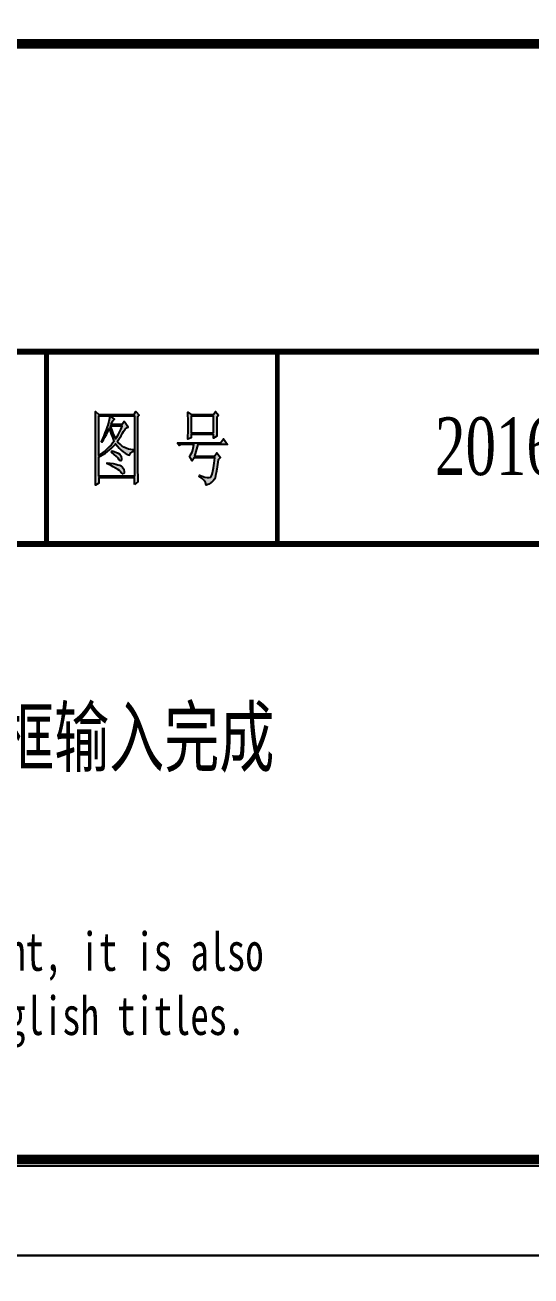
# Model space of a CAD drawing. Header units: inches. Extents: x 6 to 109360, y -14990 to 740552.
# Drawn here: x 12428 to 13744, y -11699 to -8447 of the extents above; entities that cross this region are included whole.
import ezdxf

# ---------------------------------------------------------------- set-up
doc = ezdxf.new("R2010")
doc.units = ezdxf.units.IN
doc.header["$MEASUREMENT"] = 0
for name, color, linetype in [('1', 7, 'Continuous'), ('TK', 7, 'Continuous'), ('图框', 4, 'Continuous')]:
    doc.layers.add(name, color=color, linetype=linetype)
doc.styles.get("Standard").update_dxf_attribs({"font": 'txt', "bigfont": 'gbcbig.shx'})
doc.styles.add('宋体', font='', dxfattribs={"width": 0.7})
doc.styles.get('宋体').set_extended_font_data('SimSun')
doc.dimstyles.new('Standard-yuanban', dxfattribs={"dimtxt": 800, "dimasz": 0.18, "dimexe": 0.18, "dimexo": 0.0625, "dimgap": 0.09, "dimtad": 0, "dimtih": 1, "dimtoh": 1, "dimdec": 4, "dimlfac": 0.02, "dimzin": 0, "dimdsep": 46, "dimtxsty": 'Standard', "dimcen": 0.09, "dimadec": 0, "dimazin": 0, "dimtfac": 1, "dimtdec": 4, "dimtofl": 0, "dimtmove": 0, "dimatfit": 3, "dimfxl": 1, "dimtolj": 1, "dimtzin": 0, "dimarcsym": 0})

# ---------------------------------------------------------------- blocks, each defined once
blk = doc.blocks.new('图签')
at = {"layer": '1'}
h = blk.add_hatch(color=7, dxfattribs=at)
h.paths.add_polyline_path([(-49.263, 35.751), (-49.263, 38.592), (-49.191, 38.692), (-49.353, 38.891), (-49.448, 38.739), (-51.278, 38.739), (-51.463, 38.891), (-51.459, 38.701), (-51.454, 38.521), (-51.454, 35.381), (-51.459, 35.206), (-51.463, 35.059), (-51.288, 35.158), (-51.288, 35.443), (-49.424, 35.443), (-49.424, 35.092), (-49.248, 35.225), (-49.258, 35.391), (-49.258, 35.566)])
h.paths.add_polyline_path([(-51.288, 36.524), (-51.169, 36.586), (-51.055, 36.652), (-50.942, 36.723), (-50.833, 36.804), (-50.728, 36.89), (-50.624, 36.984), (-50.519, 37.084), (-50.42, 37.188), (-50.406, 37.207), (-50.311, 37.089), (-50.216, 36.98), (-50.116, 36.88), (-50.012, 36.795), (-49.903, 36.719), (-49.784, 36.657), (-49.68, 36.61), (-49.628, 36.723), (-49.519, 36.804), (-49.471, 36.823), (-49.471, 36.89), (-49.614, 36.908), (-49.742, 36.937), (-49.865, 36.98), (-49.979, 37.037), (-50.083, 37.103), (-50.178, 37.188), (-50.268, 37.283), (-50.311, 37.34), (-50.211, 37.492), (-50.126, 37.629), (-50.05, 37.753), (-49.998, 37.843), (-49.903, 37.971), (-49.803, 38.056), (-49.761, 38.075), (-49.96, 38.374), (-50.064, 38.208), (-50.648, 38.208), (-50.581, 38.355), (-50.557, 38.393), (-50.463, 38.493), (-50.685, 38.659), (-49.424, 38.659), (-49.424, 35.523), (-51.288, 35.523)], flags=16)
h.paths.add_polyline_path([(-50.847, 36.159), (-50.847, 36.225), (-50.534, 36.178), (-50.401, 36.15), (-50.292, 36.121), (-50.197, 36.093), (-50.126, 36.059), (-50.059, 36.007), (-49.979, 35.889), (-49.96, 35.742), (-49.969, 35.685), (-50.021, 35.633), (-50.126, 35.723), (-50.145, 35.751), (-50.211, 35.813), (-50.301, 35.879), (-50.41, 35.946), (-50.534, 36.017), (-50.681, 36.088)], flags=0)
h.paths.add_polyline_path([(-51.288, 36.591), (-51.288, 38.659), (-50.709, 38.659), (-50.723, 38.535), (-50.761, 38.374), (-50.818, 38.18), (-50.847, 38.09), (-50.899, 37.933), (-50.961, 37.776), (-51.022, 37.625), (-51.089, 37.473), (-51.16, 37.326), (-51.127, 37.293), (-51.046, 37.416), (-50.965, 37.549), (-50.889, 37.686), (-50.814, 37.833), (-50.747, 37.985), (-50.728, 38.023), (-50.69, 37.871), (-50.638, 37.715), (-50.576, 37.558), (-50.51, 37.397), (-50.486, 37.34), (-50.562, 37.24), (-50.648, 37.141), (-50.742, 37.041), (-50.842, 36.942), (-50.951, 36.847), (-51.065, 36.757), (-51.188, 36.662)], flags=16)
h.paths.add_polyline_path([(-50.614, 36.776), (-50.6, 36.842), (-50.534, 36.823), (-50.391, 36.771), (-50.278, 36.723), (-50.192, 36.676), (-50.112, 36.572), (-50.102, 36.41), (-50.14, 36.301), (-50.216, 36.377), (-50.278, 36.453), (-50.363, 36.548), (-50.477, 36.652)], flags=0)
h.paths.add_polyline_path([(-50.406, 37.473), (-50.467, 37.582), (-50.534, 37.715), (-50.595, 37.871), (-50.662, 38.056), (-50.685, 38.123), (-50.064, 38.123), (-50.135, 37.957), (-50.211, 37.805), (-50.282, 37.667), (-50.358, 37.539)], flags=16)
h.paths.add_polyline_path([(-45.146, 38.009), (-45.146, 38.573), (-45.055, 38.692), (-45.217, 38.891), (-45.321, 38.725), (-46.474, 38.725), (-46.649, 38.858), (-46.644, 38.687), (-46.64, 38.512), (-46.64, 37.791), (-46.644, 37.615), (-46.649, 37.449), (-46.649, 37.44), (-46.474, 37.525), (-46.474, 37.691), (-45.312, 37.691), (-45.312, 37.506), (-45.136, 37.61), (-45.141, 37.705), (-45.141, 37.838)])
h.paths.add_polyline_path([(-46.474, 38.64), (-45.312, 38.64), (-45.312, 37.776), (-46.474, 37.776)], flags=16)
h.paths.add_polyline_path([(-46.137, 37.174), (-44.586, 37.174), (-44.795, 37.473), (-44.946, 37.259), (-47.199, 37.259), (-47.104, 37.127), (-47, 37.174), (-46.336, 37.174), (-46.374, 36.984), (-46.412, 36.823), (-46.431, 36.776), (-46.507, 36.629), (-46.568, 36.557), (-46.431, 36.325), (-46.322, 36.477), (-45.25, 36.477), (-45.283, 36.197), (-45.316, 35.965), (-45.349, 35.78), (-45.387, 35.633), (-45.425, 35.538), (-45.465, 35.479), (-45.544, 35.452), (-45.644, 35.452), (-45.762, 35.476), (-45.914, 35.523), (-46.042, 35.576), (-46.056, 35.509), (-45.914, 35.41), (-45.805, 35.305), (-45.734, 35.196), (-45.696, 35.082), (-45.696, 35.059), (-45.553, 35.116), (-45.449, 35.172), (-45.425, 35.191), (-45.33, 35.282), (-45.264, 35.376), (-45.236, 35.443), (-45.207, 35.552), (-45.174, 35.699), (-45.141, 35.893), (-45.108, 36.126), (-45.074, 36.377), (-44.961, 36.491), (-45.136, 36.742), (-45.264, 36.557), (-46.298, 36.557)])
for p, q in [((0, 0), (-180, 0)), ((-0.198, -0.346), (-180.198, -0.346))]:
    blk.add_line(p, q, dxfattribs=at)
at = {"layer": '1', "color": 7}
for p, q in [((0, 0), (-180, 0)), ((-0.198, -0.346), (-180.198, -0.346))]:
    blk.add_line(p, q, dxfattribs=at)
at = {"layer": '1', "color": 7, "const_width": 0.5}
for points in [[(-180, 0), (0, 0), (0, 131.762), (-180, 131.762)], [(-180, 58), (0, 58), (0, 0), (-180, 0)]]:
    blk.add_lwpolyline(points, close=True, dxfattribs=at)
at = {"layer": '1', "color": 7}
for points, const_width in [([(-180, 42), (0, 42)], 0.3), ([(-54, 42), (-54, 32)], 0.25), ([(-42, 42), (-42, 32)], 0.25), ([(-118, 32), (0, 32)], 0.3)]:
    blk.add_lwpolyline(points, dxfattribs=dict(at, const_width=const_width))
for points in [[(-49.424, 35.092), (-49.424, 35.443), (-51.288, 35.443), (-51.288, 35.158), (-51.463, 35.059), (-51.459, 35.206), (-51.454, 35.381), (-51.454, 38.521), (-51.459, 38.701), (-51.463, 38.891), (-51.278, 38.739), (-49.448, 38.739), (-49.353, 38.891), (-49.191, 38.692), (-49.263, 38.592), (-49.263, 35.751), (-49.258, 35.566), (-49.258, 35.391), (-49.248, 35.225)], [(-50.012, 36.795), (-49.903, 36.719), (-49.784, 36.657), (-49.68, 36.61), (-49.628, 36.723), (-49.519, 36.804), (-49.471, 36.823), (-49.471, 36.89), (-49.614, 36.908), (-49.742, 36.937), (-49.865, 36.98), (-49.979, 37.037), (-50.083, 37.103), (-50.178, 37.188), (-50.268, 37.283), (-50.311, 37.34), (-50.211, 37.492), (-50.126, 37.629), (-50.05, 37.753), (-49.998, 37.843), (-49.903, 37.971), (-49.803, 38.056), (-49.761, 38.075), (-49.96, 38.374), (-50.064, 38.208), (-50.648, 38.208), (-50.581, 38.355), (-50.557, 38.393), (-50.463, 38.493), (-50.685, 38.659), (-49.424, 38.659), (-49.424, 35.523), (-51.288, 35.523), (-51.288, 36.524), (-51.169, 36.586), (-51.055, 36.652), (-50.942, 36.723), (-50.833, 36.804), (-50.728, 36.89), (-50.624, 36.984), (-50.519, 37.084), (-50.42, 37.188), (-50.406, 37.207), (-50.311, 37.089), (-50.216, 36.98), (-50.116, 36.88)], [(-50.69, 37.871), (-50.638, 37.715), (-50.576, 37.558), (-50.51, 37.397), (-50.486, 37.34), (-50.562, 37.24), (-50.648, 37.141), (-50.742, 37.041), (-50.842, 36.942), (-50.951, 36.847), (-51.065, 36.757), (-51.188, 36.662), (-51.288, 36.591), (-51.288, 38.659), (-50.709, 38.659), (-50.723, 38.535), (-50.761, 38.374), (-50.818, 38.18), (-50.847, 38.09), (-50.899, 37.933), (-50.961, 37.776), (-51.022, 37.625), (-51.089, 37.473), (-51.16, 37.326), (-51.127, 37.293), (-51.046, 37.416), (-50.965, 37.549), (-50.889, 37.686), (-50.814, 37.833), (-50.747, 37.985), (-50.728, 38.023)], [(-45.321, 38.725), (-45.217, 38.891), (-45.055, 38.692), (-45.146, 38.573), (-45.146, 38.009), (-45.141, 37.838), (-45.141, 37.705), (-45.136, 37.61), (-45.312, 37.506), (-45.312, 37.691), (-46.474, 37.691), (-46.474, 37.525), (-46.649, 37.44), (-46.649, 37.449), (-46.644, 37.615), (-46.64, 37.791), (-46.64, 38.512), (-46.644, 38.687), (-46.649, 38.858), (-46.474, 38.725)], [(-45.312, 37.776), (-45.312, 38.64), (-46.474, 38.64), (-46.474, 37.776)], [(-50.358, 37.539), (-50.282, 37.667), (-50.211, 37.805), (-50.135, 37.957), (-50.064, 38.123), (-50.685, 38.123), (-50.662, 38.056), (-50.595, 37.871), (-50.534, 37.715), (-50.467, 37.582), (-50.406, 37.473)], [(-47.199, 37.259), (-44.946, 37.259), (-44.795, 37.473), (-44.586, 37.174), (-46.137, 37.174), (-46.298, 36.557), (-45.264, 36.557), (-45.136, 36.742), (-44.961, 36.491), (-45.074, 36.377), (-45.108, 36.126), (-45.141, 35.893), (-45.174, 35.699), (-45.207, 35.552), (-45.236, 35.443), (-45.264, 35.376), (-45.33, 35.282), (-45.425, 35.191), (-45.449, 35.172), (-45.553, 35.116), (-45.696, 35.059), (-45.696, 35.082), (-45.734, 35.196), (-45.805, 35.305), (-45.914, 35.41), (-46.056, 35.509), (-46.042, 35.576), (-45.914, 35.523), (-45.762, 35.476), (-45.644, 35.452), (-45.544, 35.452), (-45.473, 35.476), (-45.463, 35.481), (-45.425, 35.538), (-45.387, 35.633), (-45.349, 35.78), (-45.316, 35.965), (-45.283, 36.197), (-45.25, 36.477), (-46.322, 36.477), (-46.431, 36.325), (-46.568, 36.557), (-46.507, 36.629), (-46.431, 36.776), (-46.412, 36.823), (-46.374, 36.984), (-46.336, 37.174), (-47, 37.174), (-47.104, 37.127)], [(-50.14, 36.301), (-50.216, 36.377), (-50.278, 36.453), (-50.363, 36.548), (-50.477, 36.652), (-50.614, 36.776), (-50.6, 36.842), (-50.534, 36.823), (-50.391, 36.771), (-50.278, 36.723), (-50.192, 36.676), (-50.112, 36.572), (-50.102, 36.41)], [(-50.021, 35.633), (-50.126, 35.723), (-50.145, 35.751), (-50.211, 35.813), (-50.301, 35.879), (-50.41, 35.946), (-50.534, 36.017), (-50.681, 36.088), (-50.847, 36.159), (-50.847, 36.225), (-50.534, 36.178), (-50.401, 36.15), (-50.292, 36.121), (-50.197, 36.093), (-50.126, 36.059), (-50.059, 36.007), (-49.979, 35.889), (-49.96, 35.742), (-49.969, 35.685)]]:
    blk.add_lwpolyline(points, close=True, dxfattribs=at)
at = {"layer": '图框'}
for p, q in [((0, 0), (-180, 0)), ((-0.198, -0.346), (-180.198, -0.346))]:
    blk.add_line(p, q, dxfattribs=at)
at = {"linetype": 'Continuous', "insert": (-22.782, 37.062), "char_height": 3, "attachment_point": 5, "style": '宋体'}
blk.add_mtext_dynamic_manual_height_columns('{\\fTimes New Roman|b0|i0|c0|p18;20161NH-JGS01}', width=17.30878, gutter_width=1, heights=[-3.067], dxfattribs=at)
blk = doc.blocks.new('*U128')
blk.add_blockref('图签', (0, 0))
blk = doc.blocks.new('*D104')
at = {"color": 0, "lineweight": -2, "transparency": 16777216}
for p, q in [((4934.4, -11645.8), (4934.4, -13209.3)), ((15434.4, -11645.8), (15434.4, -13209.3)), ((4934.6, -13209.1), (7851, -13209.1)), ((15434.3, -13209.1), (12517.9, -13209.1))]:
    blk.add_line(p, q, dxfattribs=at)
at = {"color": 0, "transparency": 16777216}
for points in [[(4934.6, -13209.1), (4934.6, -13209.1), (4934.4, -13209.1)], [(15434.3, -13209.1), (15434.3, -13209.1), (15434.4, -13209.1)]]:
    blk.add_solid(points, dxfattribs=at)
at = {"layer": 'Defpoints', "color": 0, "transparency": 16777216}
for p in [(4934.4, -11645.7), (15434.4, -11645.7), (15434.4, -13209.1)]:
    blk.add_point(p, dxfattribs=at)
at = {"color": 0, "transparency": 16777216, "insert": (10184.4, -13209.1), "char_height": 800, "attachment_point": 5}
blk.add_mtext('\\A1;210.0000', dxfattribs=at)

msp = doc.modelspace()

# ---------------------------------------------------------------- linework, layer by layer
at = {"ltscale": 5}
msp.add_line((4934.44132, -11645.74637), (15434.44132, -11645.74637), dxfattribs=at)
at = {"layer": '1'}
msp.add_line((15184.44132, -11395.74637), (6184.44132, -11395.74637), dxfattribs=at)
at = {"layer": 'TK'}
msp.add_lwpolyline([(4934.44132, 3204.25363), (15434.44132, 3204.25363), (15434.44132, -11645.74637), (4934.44132, -11645.74637)], close=True, dxfattribs=at)
at = {"layer": '图框'}
msp.add_line((15184.44132, -11395.74637), (6184.44132, -11395.74637), dxfattribs=at)

# ---------------------------------------------------------------- block references
at = {"xscale": 50, "yscale": 50, "zscale": 50}
msp.add_blockref('*U128', (15184.44132, -11395.74637), dxfattribs=at)

# ---------------------------------------------------------------- texts
at = {"linetype": 'Continuous', "attachment_point": 5, "style": '宋体'}
for s, heights, insert, char_height in [('这里是图纸标题，这里有可能是一个文本框输入完成', [-199.44134], (11430.04511, -10308.53285), 150), ('For Project 1818, given the existence of English content, it is also necessary to ensure the independent readability of English titles.', [-286.21974], (11430.04511, -10955.16591), 100)]:
    msp.add_mtext_dynamic_manual_height_columns(s, width=3515.2915201, gutter_width=50, heights=heights, dxfattribs=dict(at, insert=insert, char_height=char_height))

# ---------------------------------------------------------------- dimensions: what is measured, and where the dimension line sits
dim = msp.add_linear_dim(base=(15434.44132, -13209.08902), p1=(4934.44132, -11645.74637), p2=(15434.44132, -11645.74637), dimstyle='Standard-yuanban')
dim.commit()
dim.dimension.update_dxf_attribs({"geometry": '*D104', "text_midpoint": (10184.44132, -13209.08902)})

doc.saveas('drawing.dxf')
